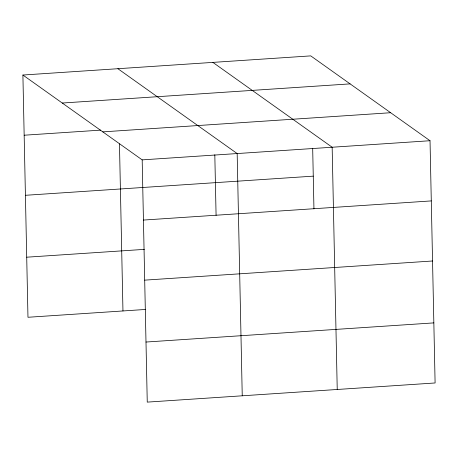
<?xml version="1.0" encoding="UTF-8"?>
<svg xmlns="http://www.w3.org/2000/svg" width="458" height="458" viewBox="0 0 458 458"><rect width="100%" height="100%" fill="white"/><g stroke="black" fill="none" stroke-linecap="round" stroke-linejoin="round"><path stroke-width="0.69" d="M22.9 75.032L310.747 55.882L430.028 140.726L435.1 382.968L147.253 402.118L142.18 159.876L22.9 75.032L27.972 317.274L145.65 309.448M62.265 103.033L350.107 83.877M24.16 135.219L100.72 130.124M102.815 131.875L390.663 112.725M142.18 159.876L430.028 140.726M25.419 195.297L313.266 176.147M143.44 220.063L431.287 200.913M26.719 257.196L144.39 249.37M144.699 280.141L432.547 260.991M145.993 342.04L433.84 322.89M212.878 62.391L332.159 147.236L337.231 389.477M117.889 68.711L237.17 153.556L242.242 395.798M312.682 148.255L313.948 208.877M214.813 154.764L216.084 215.386M119.464 143.921L122.962 310.953"/></g></svg>
